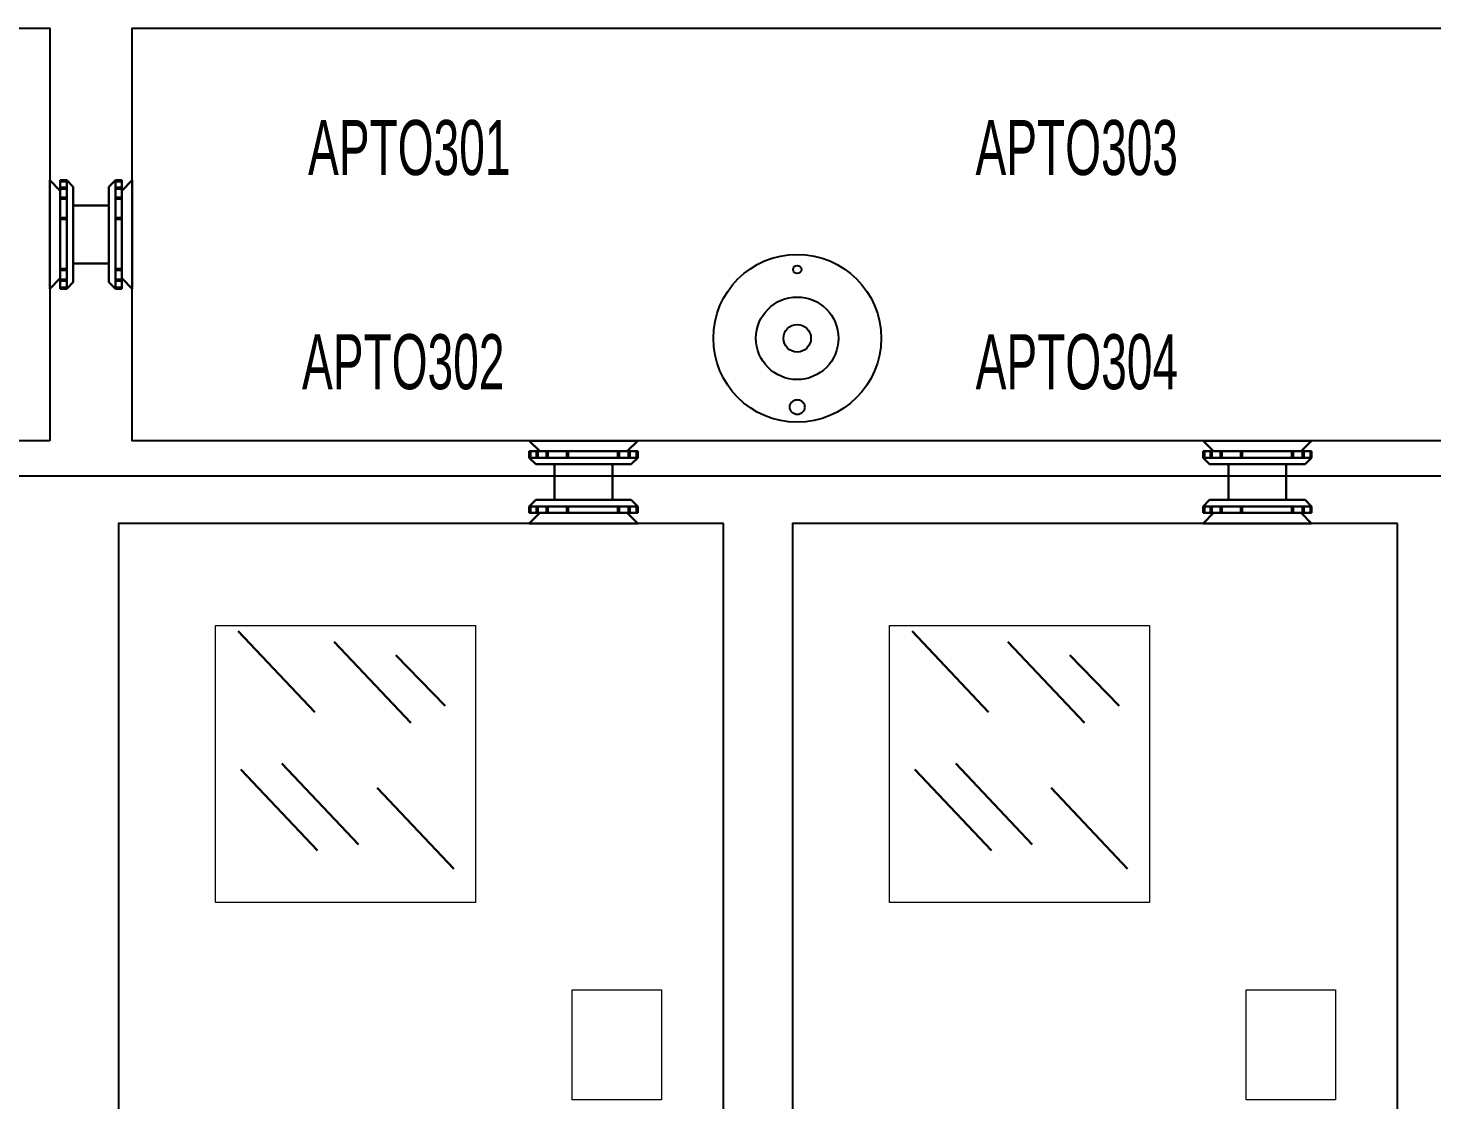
# Model space of a CAD drawing. Header units: millimetres. Extents: x 425 to 646, y 332 to 411.
# Drawn here: x 432.741 to 433.252, y 335.131 to 335.521 of the extents above; entities that cross this region are included whole.
import ezdxf

# ---------------------------------------------------------------- set-up
doc = ezdxf.new("R2010")
doc.units = ezdxf.units.MM
doc.linetypes.add('HIDDEN', pattern=[0.375, 0.25, -0.125])
for name, color, linetype in [('Cotas', 1, 'Continuous'), ('Elétrico', 5, 'Continuous'), ('QUADROS_E_CAIXAS', 240, 'Continuous'), ('texto', 7, 'Continuous')]:
    doc.layers.add(name, color=color, linetype=linetype)
doc.layers.add('DI-Fios', color=1, linetype='Continuous', lineweight=30)
doc.styles.add('ARIAL', font='arial.ttf')

msp = doc.modelspace()

# ---------------------------------------------------------------- linework, layer by layer
at = {"layer": 'Cotas', "color": 3, "linetype": 'HIDDEN', "ltscale": 10}
msp.add_line((434.47666, 335.35783), (431.49181, 335.35783), dxfattribs=at)
at = {"layer": 'DI-Fios'}
for p, q in [((432.74916, 335.42591), (432.74916, 335.46536)), ((432.75298, 335.46154), (432.74916, 335.46536)), ((432.75298, 335.42591), (432.75298, 335.46536)), ((432.75298, 335.46536), (432.75534, 335.46536)), ((432.75298, 335.4649), (432.75534, 335.4649)), ((432.75298, 335.46267), (432.75534, 335.46267)), ((432.75298, 335.46222), (432.75534, 335.46222)), ((432.75534, 335.42591), (432.75534, 335.46536)), ((432.7577, 335.46299), (432.75534, 335.46536)), ((432.7577, 335.46299), (432.7577, 335.42827)), ((432.77063, 335.46299), (432.77299, 335.46536)), ((432.77063, 335.46299), (432.77063, 335.42827)), ((432.77299, 335.42591), (432.77299, 335.46536)), ((432.77535, 335.46536), (432.77299, 335.46536)), ((432.77535, 335.4649), (432.77299, 335.4649)), ((432.77535, 335.46267), (432.77299, 335.46267)), ((432.77535, 335.46222), (432.77299, 335.46222)), ((432.77535, 335.42591), (432.77535, 335.46536)), ((432.77535, 335.46154), (432.77916, 335.46536)), ((432.77916, 335.42591), (432.77916, 335.46536)), ((432.75298, 335.45905), (432.75534, 335.45905)), ((432.75298, 335.45859), (432.75534, 335.45859)), ((432.77063, 335.45613), (432.7577, 335.45613)), ((432.77535, 335.45905), (432.77299, 335.45905)), ((432.77535, 335.45859), (432.77299, 335.45859)), ((432.75298, 335.45164), (432.75534, 335.45164)), ((432.75298, 335.45119), (432.75534, 335.45119)), ((432.77535, 335.45164), (432.77299, 335.45164)), ((432.77535, 335.45119), (432.77299, 335.45119)), ((432.77063, 335.43513), (432.7577, 335.43513)), ((432.75298, 335.43312), (432.75534, 335.43312)), ((432.75298, 335.43267), (432.75534, 335.43267)), ((432.77535, 335.43312), (432.77299, 335.43312)), ((432.77535, 335.43267), (432.77299, 335.43267)), ((432.75298, 335.42972), (432.74916, 335.42591)), ((432.75298, 335.42922), (432.75534, 335.42922)), ((432.75298, 335.42877), (432.75534, 335.42877)), ((432.75298, 335.42636), (432.75534, 335.42636)), ((432.75298, 335.42591), (432.75534, 335.42591)), ((432.7577, 335.42827), (432.75534, 335.42591)), ((432.77063, 335.42827), (432.77299, 335.42591)), ((432.77535, 335.42922), (432.77299, 335.42922)), ((432.77535, 335.42877), (432.77299, 335.42877)), ((432.77535, 335.42636), (432.77299, 335.42636)), ((432.77535, 335.42591), (432.77299, 335.42591)), ((432.77535, 335.42972), (432.77916, 335.42591)), ((432.96292, 335.37063), (432.92347, 335.37063)), ((432.92729, 335.36682), (432.92347, 335.37063)), ((432.95911, 335.36682), (432.96292, 335.37063)), ((433.20792, 335.37063), (433.16847, 335.37063)), ((433.17229, 335.36682), (433.16847, 335.37063)), ((433.20411, 335.36682), (433.20792, 335.37063)), ((432.96292, 335.36682), (432.92347, 335.36682)), ((432.92347, 335.36682), (432.92347, 335.36446)), ((432.96292, 335.36446), (432.92347, 335.36446)), ((432.92584, 335.3621), (432.92347, 335.36446)), ((432.92393, 335.36682), (432.92393, 335.36446)), ((432.92616, 335.36682), (432.92616, 335.36446)), ((432.92661, 335.36682), (432.92661, 335.36446)), ((432.92978, 335.36682), (432.92978, 335.36446)), ((432.93024, 335.36682), (432.93024, 335.36446)), ((432.93719, 335.36682), (432.93719, 335.36446)), ((432.93764, 335.36682), (432.93764, 335.36446)), ((432.95571, 335.36682), (432.95571, 335.36446)), ((432.95616, 335.36682), (432.95616, 335.36446)), ((432.95961, 335.36682), (432.95961, 335.36446)), ((432.96006, 335.36682), (432.96006, 335.36446)), ((432.96056, 335.3621), (432.96292, 335.36446)), ((432.96247, 335.36682), (432.96247, 335.36446)), ((432.96292, 335.36682), (432.96292, 335.36446)), ((433.20792, 335.36682), (433.16847, 335.36682)), ((433.16847, 335.36682), (433.16847, 335.36446)), ((433.20792, 335.36446), (433.16847, 335.36446)), ((433.17084, 335.3621), (433.16847, 335.36446)), ((433.16893, 335.36682), (433.16893, 335.36446)), ((433.17116, 335.36682), (433.17116, 335.36446)), ((433.17161, 335.36682), (433.17161, 335.36446)), ((433.17478, 335.36682), (433.17478, 335.36446)), ((433.17524, 335.36682), (433.17524, 335.36446)), ((433.18219, 335.36682), (433.18219, 335.36446)), ((433.18264, 335.36682), (433.18264, 335.36446)), ((433.20071, 335.36682), (433.20071, 335.36446)), ((433.20116, 335.36682), (433.20116, 335.36446)), ((433.20461, 335.36682), (433.20461, 335.36446)), ((433.20506, 335.36682), (433.20506, 335.36446)), ((433.20556, 335.3621), (433.20792, 335.36446)), ((433.20747, 335.36682), (433.20747, 335.36446)), ((433.20792, 335.36682), (433.20792, 335.36446)), ((432.92584, 335.3621), (432.96056, 335.3621)), ((432.9327, 335.3621), (432.9327, 335.34917)), ((432.9537, 335.3621), (432.9537, 335.34917)), ((433.17084, 335.3621), (433.20556, 335.3621)), ((433.1777, 335.3621), (433.1777, 335.34917)), ((433.1987, 335.3621), (433.1987, 335.34917)), ((432.92584, 335.34917), (432.92347, 335.34681)), ((432.92584, 335.34917), (432.96056, 335.34917)), ((432.96056, 335.34917), (432.96292, 335.34681)), ((433.17084, 335.34917), (433.16847, 335.34681)), ((433.17084, 335.34917), (433.20556, 335.34917)), ((433.20556, 335.34917), (433.20792, 335.34681)), ((432.96292, 335.34681), (432.92347, 335.34681)), ((432.92347, 335.34444), (432.92347, 335.34681)), ((432.96292, 335.34444), (432.92347, 335.34444)), ((432.92729, 335.34444), (432.92347, 335.34063)), ((432.92393, 335.34444), (432.92393, 335.34681)), ((432.92616, 335.34444), (432.92616, 335.34681)), ((432.92661, 335.34444), (432.92661, 335.34681)), ((432.92978, 335.34444), (432.92978, 335.34681)), ((432.93024, 335.34444), (432.93024, 335.34681)), ((432.93719, 335.34444), (432.93719, 335.34681)), ((432.93764, 335.34444), (432.93764, 335.34681)), ((432.95571, 335.34444), (432.95571, 335.34681)), ((432.95616, 335.34444), (432.95616, 335.34681)), ((432.95911, 335.34444), (432.96292, 335.34063)), ((432.95961, 335.34444), (432.95961, 335.34681)), ((432.96006, 335.34444), (432.96006, 335.34681)), ((432.96247, 335.34444), (432.96247, 335.34681)), ((432.96292, 335.34444), (432.96292, 335.34681)), ((433.20792, 335.34681), (433.16847, 335.34681)), ((433.16847, 335.34444), (433.16847, 335.34681)), ((433.20792, 335.34444), (433.16847, 335.34444)), ((433.17229, 335.34444), (433.16847, 335.34063)), ((433.16893, 335.34444), (433.16893, 335.34681)), ((433.17116, 335.34444), (433.17116, 335.34681)), ((433.17161, 335.34444), (433.17161, 335.34681)), ((433.17478, 335.34444), (433.17478, 335.34681)), ((433.17524, 335.34444), (433.17524, 335.34681)), ((433.18219, 335.34444), (433.18219, 335.34681)), ((433.18264, 335.34444), (433.18264, 335.34681)), ((433.20071, 335.34444), (433.20071, 335.34681)), ((433.20116, 335.34444), (433.20116, 335.34681)), ((433.20411, 335.34444), (433.20792, 335.34063)), ((433.20461, 335.34444), (433.20461, 335.34681)), ((433.20506, 335.34444), (433.20506, 335.34681)), ((433.20747, 335.34444), (433.20747, 335.34681)), ((433.20792, 335.34444), (433.20792, 335.34681)), ((432.96292, 335.34063), (432.92347, 335.34063)), ((433.20792, 335.34063), (433.16847, 335.34063)), ((432.8455, 335.27202), (432.81766, 335.30144)), ((432.88037, 335.26819), (432.85253, 335.29761)), ((433.0905, 335.27202), (433.06266, 335.30144)), ((433.12537, 335.26819), (433.09753, 335.29761)), ((432.875, 335.29274), (432.89292, 335.27427)), ((433.12, 335.29274), (433.13792, 335.27427)), ((432.86138, 335.22391), (432.83353, 335.25333)), ((433.10638, 335.22391), (433.07853, 335.25333)), ((432.84648, 335.22171), (432.81864, 335.25113)), ((433.09148, 335.22171), (433.06364, 335.25113)), ((432.89604, 335.21512), (432.8682, 335.24454)), ((433.14104, 335.21512), (433.1132, 335.24454))]:
    msp.add_line(p, q, dxfattribs=at)
at = {"layer": 'DI-Fios', "linetype": 'Continuous', "lineweight": 0}
for points in [[(432.90395, 335.20285), (432.80945, 335.20285), (432.80945, 335.30351), (432.90395, 335.30351)], [(433.14895, 335.20285), (433.05445, 335.20285), (433.05445, 335.30351), (433.14895, 335.30351)], [(432.97157, 335.13111), (432.93907, 335.13111), (432.93907, 335.17111), (432.97157, 335.17111)], [(433.21657, 335.13111), (433.18407, 335.13111), (433.18407, 335.17111), (433.21657, 335.17111)]]:
    msp.add_lwpolyline(points, close=True, dxfattribs=at)
at = {"layer": 'Elétrico'}
for points in [[(432.74916, 335.37063), (431.49916, 335.37063), (431.49916, 335.52063), (432.74916, 335.52063)], [(434.02916, 335.37063), (432.77916, 335.37063), (432.77916, 335.52063), (434.02916, 335.52063)], [(432.99416, 335.34063), (432.77416, 335.34063), (432.77416, 335.06063), (432.99416, 335.06063)], [(433.23916, 335.34063), (433.01916, 335.34063), (433.01916, 335.06063), (433.23916, 335.06063)]]:
    msp.add_lwpolyline(points, close=True, dxfattribs=at)
at = {"layer": 'QUADROS_E_CAIXAS', "color": 7, "linetype": 'Continuous', "ltscale": 0.1}
for centre, radius in [((433.02091, 335.4079), 0.0305), ((433.02091, 335.4329), 0.0015), ((433.02091, 335.4079), 0.015), ((433.02091, 335.4079), 0.005)]:
    msp.add_circle(centre, radius, dxfattribs=at)
at = {"layer": 'QUADROS_E_CAIXAS', "color": 7, "linetype": 'HIDDEN', "ltscale": 0.1}
msp.add_circle((433.02091, 335.3829), 0.0027, dxfattribs=at)

# ---------------------------------------------------------------- texts
at = {"layer": 'texto', "style": 'ARIAL', "width": 0.6}
for s, p in [('APTO301', (432.84305, 335.46723)), ('APTO303', (433.08573, 335.46723)), ('APTO302', (432.84086, 335.38939)), ('APTO304', (433.08578, 335.38939))]:
    msp.add_text(s, height=0.02, dxfattribs=at).set_placement(p)

doc.saveas('drawing.dxf')
